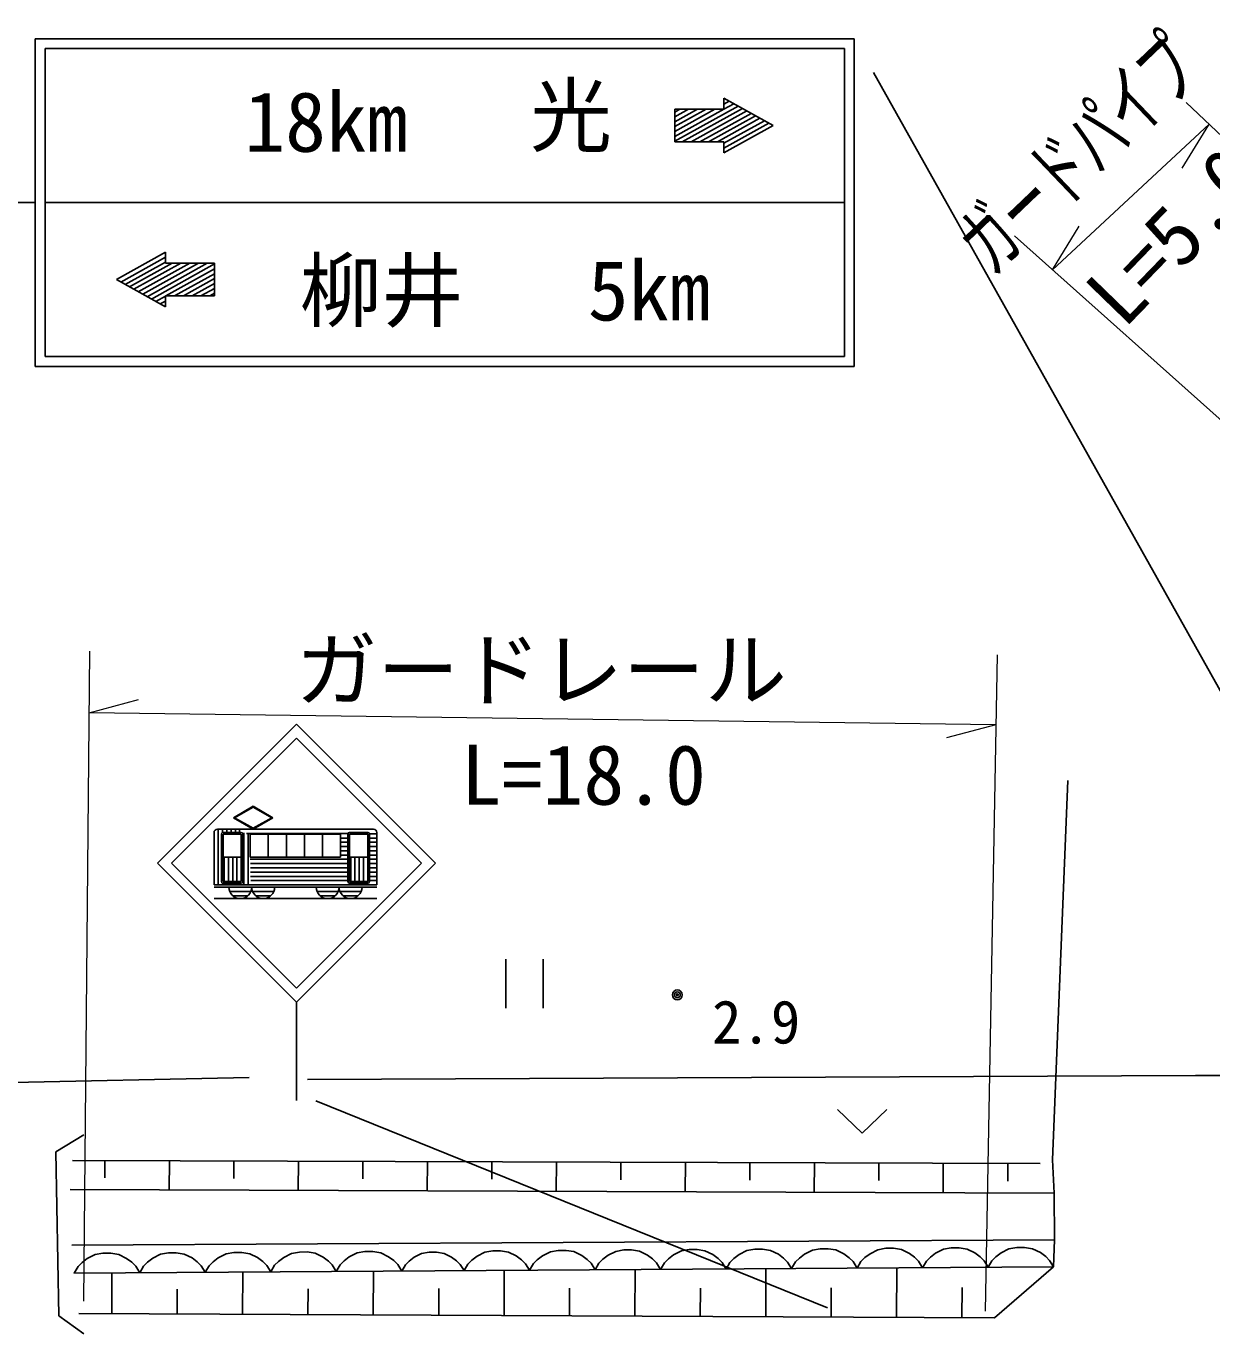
# Model space of a CAD drawing. Units: millimetres, scale not verified. Extents: x 40000 to 680000, y 20000 to 380000.
# Drawn here: x 139700 to 175899, y 290291 to 330202 of the extents above; entities that cross this region are included whole.
import ezdxf
from ezdxf.enums import TextEntityAlignment as Align

# ---------------------------------------------------------------- set-up
doc = ezdxf.new("R2010")
doc.units = ezdxf.units.MM
doc.header["$LTSCALE"] = 1000
for name, color, linetype, lineweight in [('M-BGD', 7, 'Continuous', 25), ('M-STR-HTXT', 7, 'Continuous', 13), ('M-STR-STRC', 7, 'Continuous', 25)]:
    doc.layers.add(name, color=color, linetype=linetype, lineweight=lineweight)
doc.styles.add('ＭＳ ゴシック', font='')
doc.styles.get('ＭＳ ゴシック').set_extended_font_data('MS Gothic')

msp = doc.modelspace()

# ---------------------------------------------------------------- linework, layer by layer
at = {"layer": 'M-BGD'}
for p, q in [((171037, 295600), (171506, 307177)), ((154349, 301728), (154349, 300228)), ((155489, 300228), (155489, 301728)), ((148291, 298054), (175395, 298174)), ((175395, 298174), (184273, 298207)), ((118814, 297539), (146504, 298114)), ((164475, 297136), (165225, 296416)), ((165225, 296416), (165975, 297136)), ((141464, 296365), (140610, 295846)), ((140610, 295846), (140701, 290841)), ((141120, 295584), (170654, 295495)), ((142104, 295581), (142103, 295050)), ((144073, 295575), (144071, 294688)), ((146042, 295569), (146041, 295036)), ((148011, 295564), (148009, 294674)), ((149980, 295558), (149979, 295023)), ((151949, 295552), (151946, 294659)), ((153918, 295546), (153916, 295009)), ((155887, 295540), (155884, 294644)), ((157856, 295534), (157854, 294996)), ((159825, 295528), (159822, 294629)), ((161794, 295522), (161792, 294982)), ((163763, 295516), (163760, 294615)), ((165732, 295510), (165730, 294968)), ((167701, 295504), (167698, 294600)), ((169670, 295498), (169668, 294955)), ((171080, 294587), (171037, 295600)), ((141044, 294700), (171080, 294587)), ((171098, 293158), (171080, 294587)), ((141090, 292998), (171098, 293158)), ((171068, 292334), (171098, 293158)), ((141566, 292586), (141406, 292465)), ((141805, 292708), (141566, 292586)), ((142044, 292750), (141805, 292708)), ((142284, 292751), (142044, 292750)), ((142525, 292713), (142284, 292751)), ((142765, 292594), (142525, 292713)), ((142926, 292475), (142765, 292594)), ((143565, 292599), (143406, 292478)), ((143805, 292721), (143565, 292599)), ((144044, 292762), (143805, 292721)), ((144284, 292764), (144044, 292762)), ((144525, 292725), (144284, 292764)), ((144765, 292607), (144525, 292725)), ((144926, 292488), (144765, 292607)), ((145565, 292612), (145406, 292491)), ((145805, 292733), (145565, 292612)), ((146044, 292775), (145805, 292733)), ((146284, 292776), (146044, 292775)), ((146525, 292738), (146284, 292776)), ((146765, 292620), (146525, 292738)), ((146926, 292501), (146765, 292620)), ((147565, 292625), (147406, 292504)), ((147805, 292746), (147565, 292625)), ((148044, 292788), (147805, 292746)), ((148284, 292789), (148044, 292788)), ((148525, 292751), (148284, 292789)), ((148765, 292632), (148525, 292751)), ((148926, 292513), (148765, 292632)), ((149565, 292637), (149406, 292516)), ((149805, 292759), (149565, 292637)), ((150044, 292800), (149805, 292759)), ((150284, 292802), (150044, 292800)), ((150525, 292763), (150284, 292802)), ((150765, 292645), (150525, 292763)), ((150926, 292526), (150765, 292645)), ((151545, 292628), (151394, 292513)), ((151773, 292743), (151545, 292628)), ((152000, 292783), (151773, 292743)), ((152228, 292784), (152000, 292783)), ((152457, 292748), (152228, 292784)), ((152685, 292635), (152457, 292748)), ((152838, 292522), (152685, 292635)), ((153465, 292662), (153306, 292541)), ((153705, 292784), (153465, 292662)), ((153944, 292825), (153705, 292784)), ((154184, 292827), (153944, 292825)), ((154425, 292788), (154184, 292827)), ((154665, 292670), (154425, 292788)), ((154826, 292551), (154665, 292670)), ((154947, 292432), (154826, 292551)), ((155306, 292554), (155187, 292433)), ((155465, 292675), (155306, 292554)), ((155704, 292796), (155465, 292675)), ((155944, 292838), (155704, 292796)), ((156184, 292839), (155944, 292838)), ((156424, 292801), (156184, 292839)), ((156665, 292682), (156424, 292801)), ((156826, 292564), (156665, 292682)), ((156947, 292444), (156826, 292564)), ((157306, 292567), (157187, 292446)), ((157465, 292688), (157306, 292567)), ((157704, 292809), (157465, 292688)), ((157944, 292851), (157704, 292809)), ((158184, 292852), (157944, 292851)), ((158424, 292814), (158184, 292852)), ((158665, 292695), (158424, 292814)), ((158826, 292576), (158665, 292695)), ((158947, 292457), (158826, 292576)), ((159306, 292579), (159187, 292459)), ((159465, 292700), (159306, 292579)), ((159704, 292822), (159465, 292700)), ((159944, 292863), (159704, 292822)), ((160184, 292865), (159944, 292863)), ((160424, 292826), (160184, 292865)), ((160665, 292708), (160424, 292826)), ((160826, 292589), (160665, 292708)), ((160947, 292470), (160826, 292589)), ((161306, 292592), (161187, 292471)), ((161465, 292713), (161306, 292592)), ((161704, 292835), (161465, 292713)), ((161944, 292876), (161704, 292835)), ((162184, 292878), (161944, 292876)), ((162424, 292839), (162184, 292878)), ((162665, 292721), (162424, 292839)), ((162826, 292602), (162665, 292721)), ((162947, 292482), (162826, 292602)), ((163306, 292605), (163187, 292484)), ((163465, 292726), (163306, 292605)), ((163704, 292847), (163465, 292726)), ((163944, 292889), (163704, 292847)), ((164184, 292890), (163944, 292889)), ((164424, 292852), (164184, 292890)), ((164665, 292733), (164424, 292852)), ((164826, 292614), (164665, 292733)), ((164947, 292495), (164826, 292614)), ((165306, 292617), (165187, 292497)), ((165465, 292738), (165306, 292617)), ((165704, 292860), (165465, 292738)), ((165944, 292901), (165704, 292860)), ((166184, 292903), (165944, 292901)), ((166424, 292865), (166184, 292903)), ((166665, 292746), (166424, 292865)), ((166826, 292627), (166665, 292746)), ((166947, 292508), (166826, 292627)), ((167306, 292630), (167187, 292509)), ((167465, 292751), (167306, 292630)), ((167704, 292873), (167465, 292751)), ((167944, 292914), (167704, 292873)), ((168184, 292916), (167944, 292914)), ((168424, 292877), (168184, 292916)), ((168665, 292759), (168424, 292877)), ((168826, 292640), (168665, 292759)), ((168946, 292521), (168826, 292640)), ((169306, 292643), (169186, 292522)), ((169465, 292764), (169306, 292643)), ((169704, 292885), (169465, 292764)), ((169944, 292927), (169704, 292885)), ((170184, 292928), (169944, 292927)), ((170424, 292890), (170184, 292928)), ((170665, 292772), (170424, 292890)), ((170826, 292653), (170665, 292772)), ((170946, 292533), (170826, 292653)), ((171068, 292334), (141151, 292144)), ((141287, 292345), (141168, 292144)), ((141406, 292465), (141287, 292345)), ((142311, 290911), (142317, 292151)), ((143047, 292356), (142926, 292475)), ((143168, 292157), (143047, 292356)), ((143287, 292357), (143168, 292157)), ((143406, 292478), (143287, 292357)), ((145047, 292369), (144926, 292488)), ((145168, 292169), (145047, 292369)), ((145287, 292370), (145168, 292169)), ((145406, 292491), (145287, 292370)), ((146305, 290891), (146311, 292177)), ((147047, 292381), (146926, 292501)), ((147168, 292182), (147047, 292381)), ((147287, 292383), (147168, 292182)), ((147406, 292504), (147287, 292383)), ((149047, 292394), (148926, 292513)), ((149168, 292195), (149047, 292394)), ((149287, 292396), (149168, 292195)), ((149406, 292516), (149287, 292396)), ((150298, 290871), (150305, 292202)), ((151047, 292407), (150926, 292526)), ((151168, 292208), (151047, 292407)), ((151281, 292398), (151168, 292208)), ((151394, 292513), (151281, 292398)), ((152953, 292409), (152838, 292522)), ((153068, 292220), (152953, 292409)), ((153187, 292420), (153068, 292220)), ((153306, 292541), (153187, 292420)), ((154292, 290852), (154298, 292227)), ((155068, 292232), (154947, 292432)), ((155187, 292433), (155068, 292232)), ((157068, 292245), (156947, 292444)), ((157187, 292446), (157068, 292245)), ((158285, 290832), (158292, 292253)), ((159068, 292258), (158947, 292457)), ((159187, 292459), (159068, 292258)), ((161068, 292270), (160947, 292470)), ((161187, 292471), (161068, 292270)), ((162278, 290812), (162286, 292278)), ((163068, 292283), (162947, 292482)), ((163187, 292484), (163068, 292283)), ((165068, 292296), (164947, 292495)), ((165187, 292497), (165068, 292296)), ((166272, 290792), (166279, 292304)), ((167068, 292309), (166947, 292508)), ((167187, 292509), (167068, 292309)), ((169068, 292321), (168946, 292521)), ((169186, 292522), (169068, 292321)), ((169267, 290778), (171068, 292334)), ((171068, 292334), (170946, 292533)), ((144308, 290901), (144312, 291659)), ((148301, 290881), (148305, 291666)), ((152295, 290862), (152299, 291673)), ((156288, 290842), (156292, 291681)), ((160282, 290822), (160286, 291688)), ((164275, 290802), (164280, 291695)), ((168269, 290783), (168273, 291703)), ((140701, 290841), (141464, 290291)), ((141313, 290916), (169267, 290778))]:
    msp.add_line(p, q, dxfattribs=at)
for radius in [150, 90, 30]:
    msp.add_circle((159580, 300637), radius, dxfattribs=at)
at = {"layer": 'M-STR-HTXT'}
for p, q in [((175116, 327876), (178519, 324647)), ((175817, 327211), (171032, 322770)), ((175799, 327194), (174985, 325866)), ((171032, 322770), (171846, 324098)), ((169877, 323802), (207015, 290622)), ((141638, 311127), (141452, 291288)), ((169347, 311010), (168975, 290986)), ((141621, 309248), (143126, 309648)), ((169308, 308874), (141621, 309248)), ((169308, 308874), (167801, 308477))]:
    msp.add_line(p, q, dxfattribs=at)
at = {"layer": 'M-STR-STRC'}
for p, q in [((139980, 319817), (139980, 329817)), ((139980, 329817), (164980, 329817)), ((164980, 329817), (164980, 319817)), ((140280, 320117), (140280, 329517)), ((140280, 329517), (164680, 329517)), ((164680, 329517), (164680, 320117)), ((165573, 328786), (187107, 290389)), ((161435, 327762), (159505, 326690)), ((161568, 327688), (159732, 326667)), ((161005, 327667), (161005, 328000)), ((161005, 328000), (162505, 327167)), ((161033, 327985), (161005, 327970)), ((161167, 327911), (161005, 327821)), ((161301, 327836), (161005, 327672)), ((160996, 327667), (159505, 326839)), ((160728, 327667), (159505, 326987)), ((160461, 327667), (159505, 327136)), ((160193, 327667), (159505, 327285)), ((159925, 327667), (159505, 327434)), ((159658, 327667), (159505, 327582)), ((159505, 327667), (161005, 327667)), ((159505, 327667), (159505, 326667)), ((161702, 327613), (159999, 326667)), ((161836, 327539), (160267, 326667)), ((161970, 327464), (160535, 326667)), ((162104, 327390), (160802, 326667)), ((162238, 327316), (161005, 326631)), ((162371, 327241), (161005, 326482)), ((162505, 327167), (161005, 326334)), ((159505, 326667), (161005, 326667)), ((161005, 326334), (161005, 326667)), ((135980, 324817), (139980, 324817)), ((140280, 324817), (164680, 324817)), ((142455, 322467), (143955, 323300)), ((143955, 323300), (143955, 322967)), ((142589, 322393), (143955, 323152)), ((142723, 322318), (143955, 323003)), ((142857, 322244), (144158, 322967)), ((142991, 322170), (144426, 322967)), ((143125, 322095), (144694, 322967)), ((143258, 322021), (144961, 322967)), ((143392, 321946), (145229, 322967)), ((143526, 321872), (145455, 322944)), ((145455, 322967), (143955, 322967)), ((145455, 321967), (145455, 322967)), ((143965, 321967), (145455, 322795)), ((144232, 321967), (145455, 322647)), ((144500, 321967), (145455, 322498)), ((142455, 322467), (143955, 321634)), ((144768, 321967), (145455, 322349)), ((145035, 321967), (145455, 322200)), ((143660, 321798), (143955, 321962)), ((143794, 321723), (143955, 321813)), ((143955, 321967), (143955, 321634)), ((143955, 321967), (145455, 321967)), ((145303, 321967), (145455, 322052)), ((143928, 321649), (143955, 321664)), ((164680, 320117), (140280, 320117)), ((164980, 319817), (139980, 319817)), ((143714, 304655), (147957, 308898)), ((147957, 308898), (152200, 304655)), ((147957, 308474), (144139, 304655)), ((151775, 304655), (147957, 308474)), ((146628, 306394), (146028, 306044)), ((146628, 306364), (146058, 306044)), ((147228, 306044), (146628, 306394)), ((147198, 306044), (146628, 306364)), ((146733, 306305), (146757, 306319)), ((146865, 306231), (146886, 306244)), ((146996, 306158), (147015, 306169)), ((146028, 306044), (146628, 305694)), ((146058, 306044), (146628, 305724)), ((146157, 305969), (146174, 305979)), ((146286, 305894), (146306, 305905)), ((146415, 305819), (146437, 305832)), ((146544, 305743), (146569, 305758)), ((146628, 305694), (147228, 306044)), ((146628, 305724), (147198, 306044)), ((147128, 306084), (147144, 306093)), ((145437, 303994), (145437, 305594)), ((145537, 305694), (150304, 305694)), ((145567, 303994), (145567, 305694)), ((145663, 305544), (145663, 304094)), ((145697, 305591), (145697, 305694)), ((146265, 305594), (145713, 305594)), ((145713, 305544), (145713, 304844)), ((146265, 305544), (145713, 305544)), ((145713, 305544), (145713, 304844)), ((145827, 305594), (145827, 305694)), ((145957, 305594), (145957, 305694)), ((146087, 305594), (146087, 305694)), ((146217, 305594), (146217, 305694)), ((146265, 304844), (146265, 305544)), ((146265, 304844), (146265, 305544)), ((146315, 304094), (146315, 305544)), ((146347, 303994), (146347, 305579)), ((146430, 305564), (149531, 305564)), ((146477, 303994), (146477, 305556)), ((149300, 305544), (146541, 305544)), ((146541, 305544), (146541, 304844)), ((147093, 305544), (147093, 304844)), ((147644, 305544), (147644, 304844)), ((148196, 305544), (148196, 304844)), ((148748, 305544), (148748, 304844)), ((149300, 304844), (149300, 305544)), ((149526, 305424), (149300, 305424)), ((149526, 305544), (149526, 304094)), ((149576, 305594), (150128, 305594)), ((149576, 305544), (149576, 304844)), ((149576, 305544), (150128, 305544)), ((150128, 304844), (150128, 305544)), ((150404, 305554), (150176, 305554)), ((150178, 305544), (150178, 304094)), ((150404, 305424), (150178, 305424)), ((150404, 305594), (150404, 303994)), ((149526, 305294), (149300, 305294)), ((149526, 305164), (149300, 305164)), ((149526, 305034), (149300, 305034)), ((150404, 305294), (150178, 305294)), ((150404, 305164), (150178, 305164)), ((150404, 305034), (150178, 305034)), ((147957, 300413), (143714, 304655)), ((144139, 304655), (147957, 300837)), ((145713, 304844), (146265, 304844)), ((145713, 304844), (145713, 304094)), ((145745, 304844), (145745, 304094)), ((145875, 304844), (145875, 304094)), ((146005, 304844), (146005, 304094)), ((146135, 304844), (146135, 304094)), ((146265, 304094), (146265, 304844)), ((149300, 304844), (146541, 304844)), ((149526, 304774), (146542, 304774)), ((149526, 304644), (146545, 304644)), ((147957, 300837), (151775, 304655)), ((152200, 304655), (147957, 300413)), ((149526, 304904), (149300, 304904)), ((149576, 304844), (150128, 304844)), ((149576, 304844), (149576, 304094)), ((149608, 304844), (149608, 304094)), ((149738, 304844), (149738, 304094)), ((149868, 304844), (149868, 304094)), ((149998, 304844), (149998, 304094)), ((150128, 304094), (150128, 304844)), ((150404, 304904), (150178, 304904)), ((150404, 304774), (150178, 304774)), ((150404, 304644), (150178, 304644)), ((149526, 304514), (146548, 304514)), ((149526, 304384), (146550, 304384)), ((149526, 304254), (146553, 304254)), ((150404, 304514), (150178, 304514)), ((150404, 304384), (150178, 304384)), ((150404, 304254), (150178, 304254)), ((145437, 303994), (150404, 303994)), ((150404, 303923), (145437, 303923)), ((145697, 303994), (145697, 304047)), ((145713, 304094), (146265, 304094)), ((145713, 304044), (146265, 304044)), ((145827, 303994), (145827, 304044)), ((145912, 303793), (146562, 303793)), ((145957, 303994), (145957, 304044)), ((146087, 303994), (146087, 304044)), ((146217, 303994), (146217, 304044)), ((149526, 304124), (146556, 304124)), ((146612, 303793), (147262, 303793)), ((148579, 303793), (149229, 303793)), ((149279, 303793), (149929, 303793)), ((149576, 304094), (150128, 304094)), ((149576, 304044), (150128, 304044)), ((150404, 304124), (150178, 304124)), ((145437, 303573), (150404, 303573)), ((146003, 303663), (146471, 303663)), ((146703, 303663), (147171, 303663)), ((148670, 303663), (149138, 303663)), ((149370, 303663), (149838, 303663)), ((147957, 297413), (147957, 300413)), ((148545, 297405), (164162, 291087))]:
    msp.add_line(p, q, dxfattribs=at)
for centre, radius, start, end in [((145537, 305594), 100, 90, 180), ((145713, 305544), 50, 90, 180), ((146265, 305544), 50, 360, 90), ((149576, 305544), 50, 90, 180), ((150128, 305544), 50, 360, 90), ((150304, 305594), 100, 360, 90), ((145713, 304094), 50, 180, 270), ((146237, 303923), 350, 180, 360), ((146265, 304094), 50, 270, 360), ((146937, 303923), 350, 180, 360), ((148904, 303923), 350, 180, 360), ((149604, 303923), 350, 180, 360), ((149576, 304094), 50, 180, 270), ((150128, 304094), 50, 270, 360)]:
    msp.add_arc(centre, radius, start, end, dxfattribs=at)

# ---------------------------------------------------------------- texts
at = {"layer": 'M-BGD', "style": 'ＭＳ ゴシック'}
msp.add_text('2.9', height=1320, dxfattribs=at).set_placement((161987, 299812), align=Align.MIDDLE_CENTER)
at = {"layer": 'M-STR-HTXT', "style": 'ＭＳ ゴシック', "width": 0.6}
msp.add_text('ガードパイプ', height=1833, rotation=43.7, dxfattribs=at).set_placement((171823, 326323), align=Align.MIDDLE_CENTER)
at = {"layer": 'M-STR-HTXT', "style": 'ＭＳ ゴシック'}
msp.add_text('L=5.0', height=1833, rotation=45.9, dxfattribs=at).set_placement((174722, 323808), align=Align.MIDDLE_CENTER)
for s, p in [('ガードレール', (155422, 310562)), ('L=18.0', (156713, 307357))]:
    msp.add_text(s, height=1833, dxfattribs=at).set_placement(p, align=Align.MIDDLE_CENTER)
at = {"layer": 'M-STR-STRC', "style": 'ＭＳ ゴシック'}
for s, p in [('光', (156337, 327476)), ('18km', (148854, 327285)), ('柳井', (150549, 322136)), ('5km', (158716, 322136))]:
    msp.add_text(s, height=1833, dxfattribs=at).set_placement(p, align=Align.MIDDLE_CENTER)

doc.saveas('drawing.dxf')
